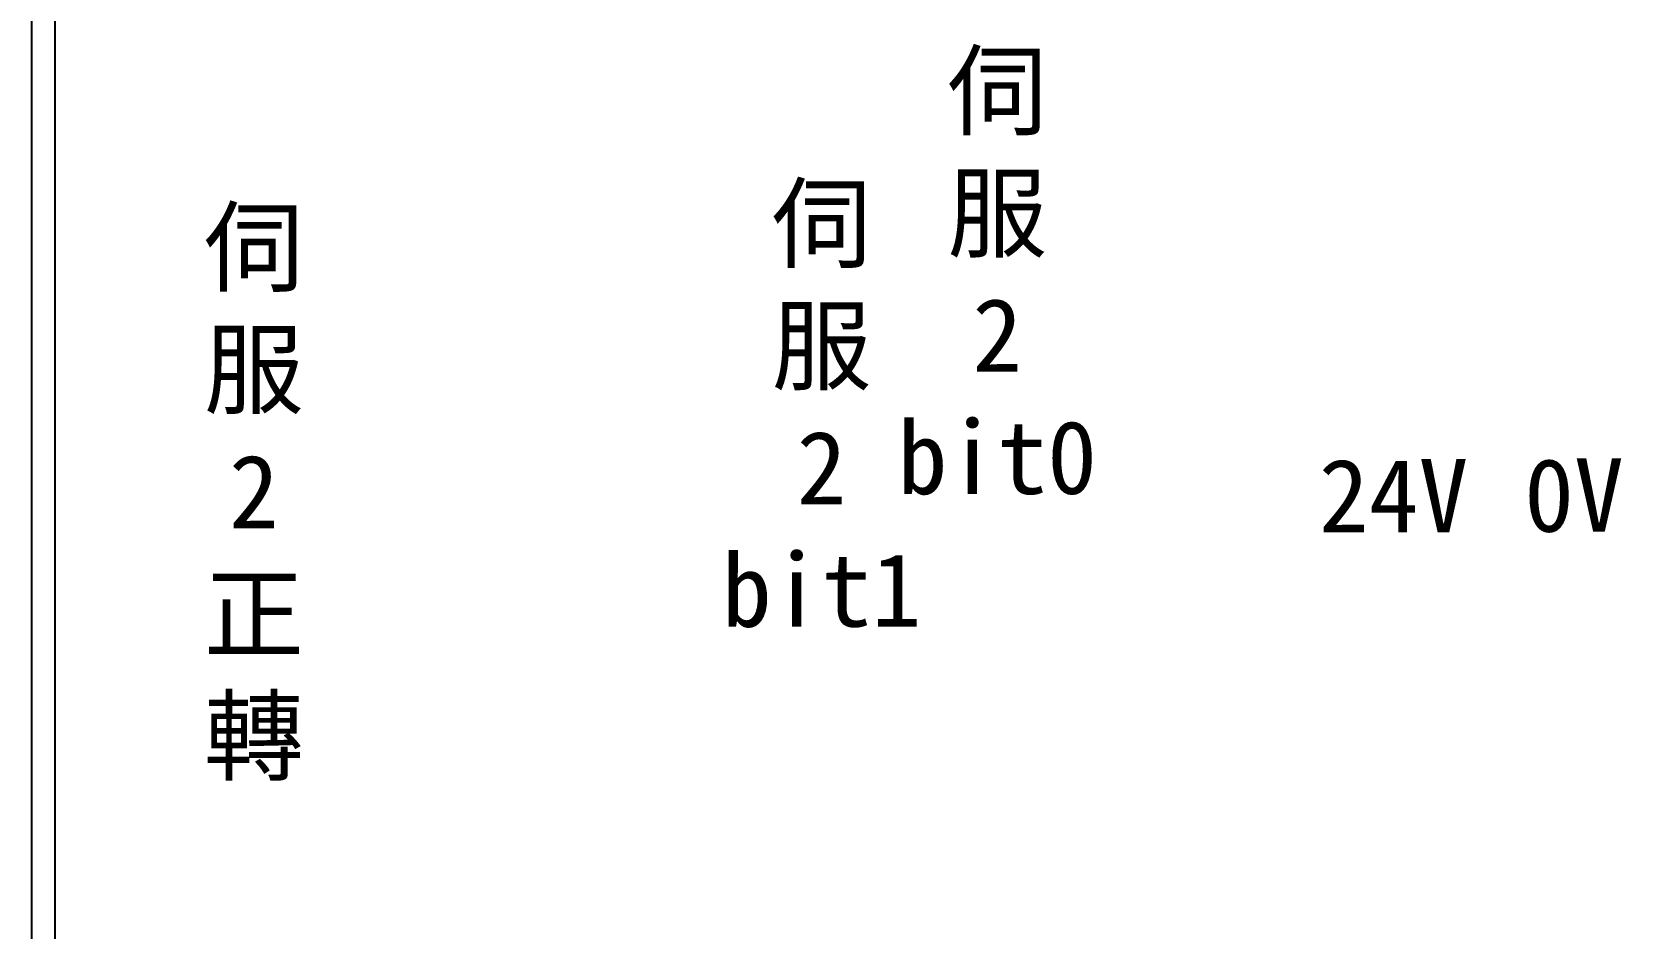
# Model space of a CAD drawing. Extents: x 926 to 1213, y -211 to -7.
# Drawn here: x 925.7 to 1010.3, y -163.5 to -115.8 of the extents above; entities that cross this region are included whole.
import ezdxf

# ---------------------------------------------------------------- set-up
doc = ezdxf.new("R2010")
doc.units = 0
doc.layers.add('圖框層', color=7, linetype='CONTINUOUS')
doc.layers.add('標尺寸層', color=3, linetype='CONTINUOUS')
doc.styles.add('CNS', font='romanc.shx', dxfattribs={"bigfont": 'chineset.shx'})

msp = doc.modelspace()

# ---------------------------------------------------------------- linework, layer by layer
at = {"layer": '圖框層', "color": 7}
for p, q in [((925.742, -211.218), (925.742, -7.249)), ((926.992, -209.969), (926.992, -8.499))]:
    msp.add_line(p, q, dxfattribs=at)

# ---------------------------------------------------------------- texts
at = {"layer": '標尺寸層', "color": 7, "char_height": 3.9, "width": 8.6627, "attachment_point": 5, "style": 'CNS'}
for s, insert in [('{\\fDFKai-SB|b0|i0|c136|p65;伺服\\P2\\Pbit0}', (977.119, -128.747)), ('{\\fDFKai-SB|b0|i0|c136|p65;伺服\\P2\\Pbit1}', (967.77, -135.807)), ('{\\fDFKai-SB|b0|i0|c136|p65;伺服\\P2\\P正轉}', (937.563, -140.505)), ('{\\fDFKai-SB|b0|i0|c136|p65;24V}', (998.206, -140.505)), ('{\\fDFKai-SB|b0|i0|c136|p65;0V}', (1007.807, -140.505))]:
    msp.add_mtext(s, dxfattribs=dict(at, insert=insert))

doc.saveas('drawing.dxf')
